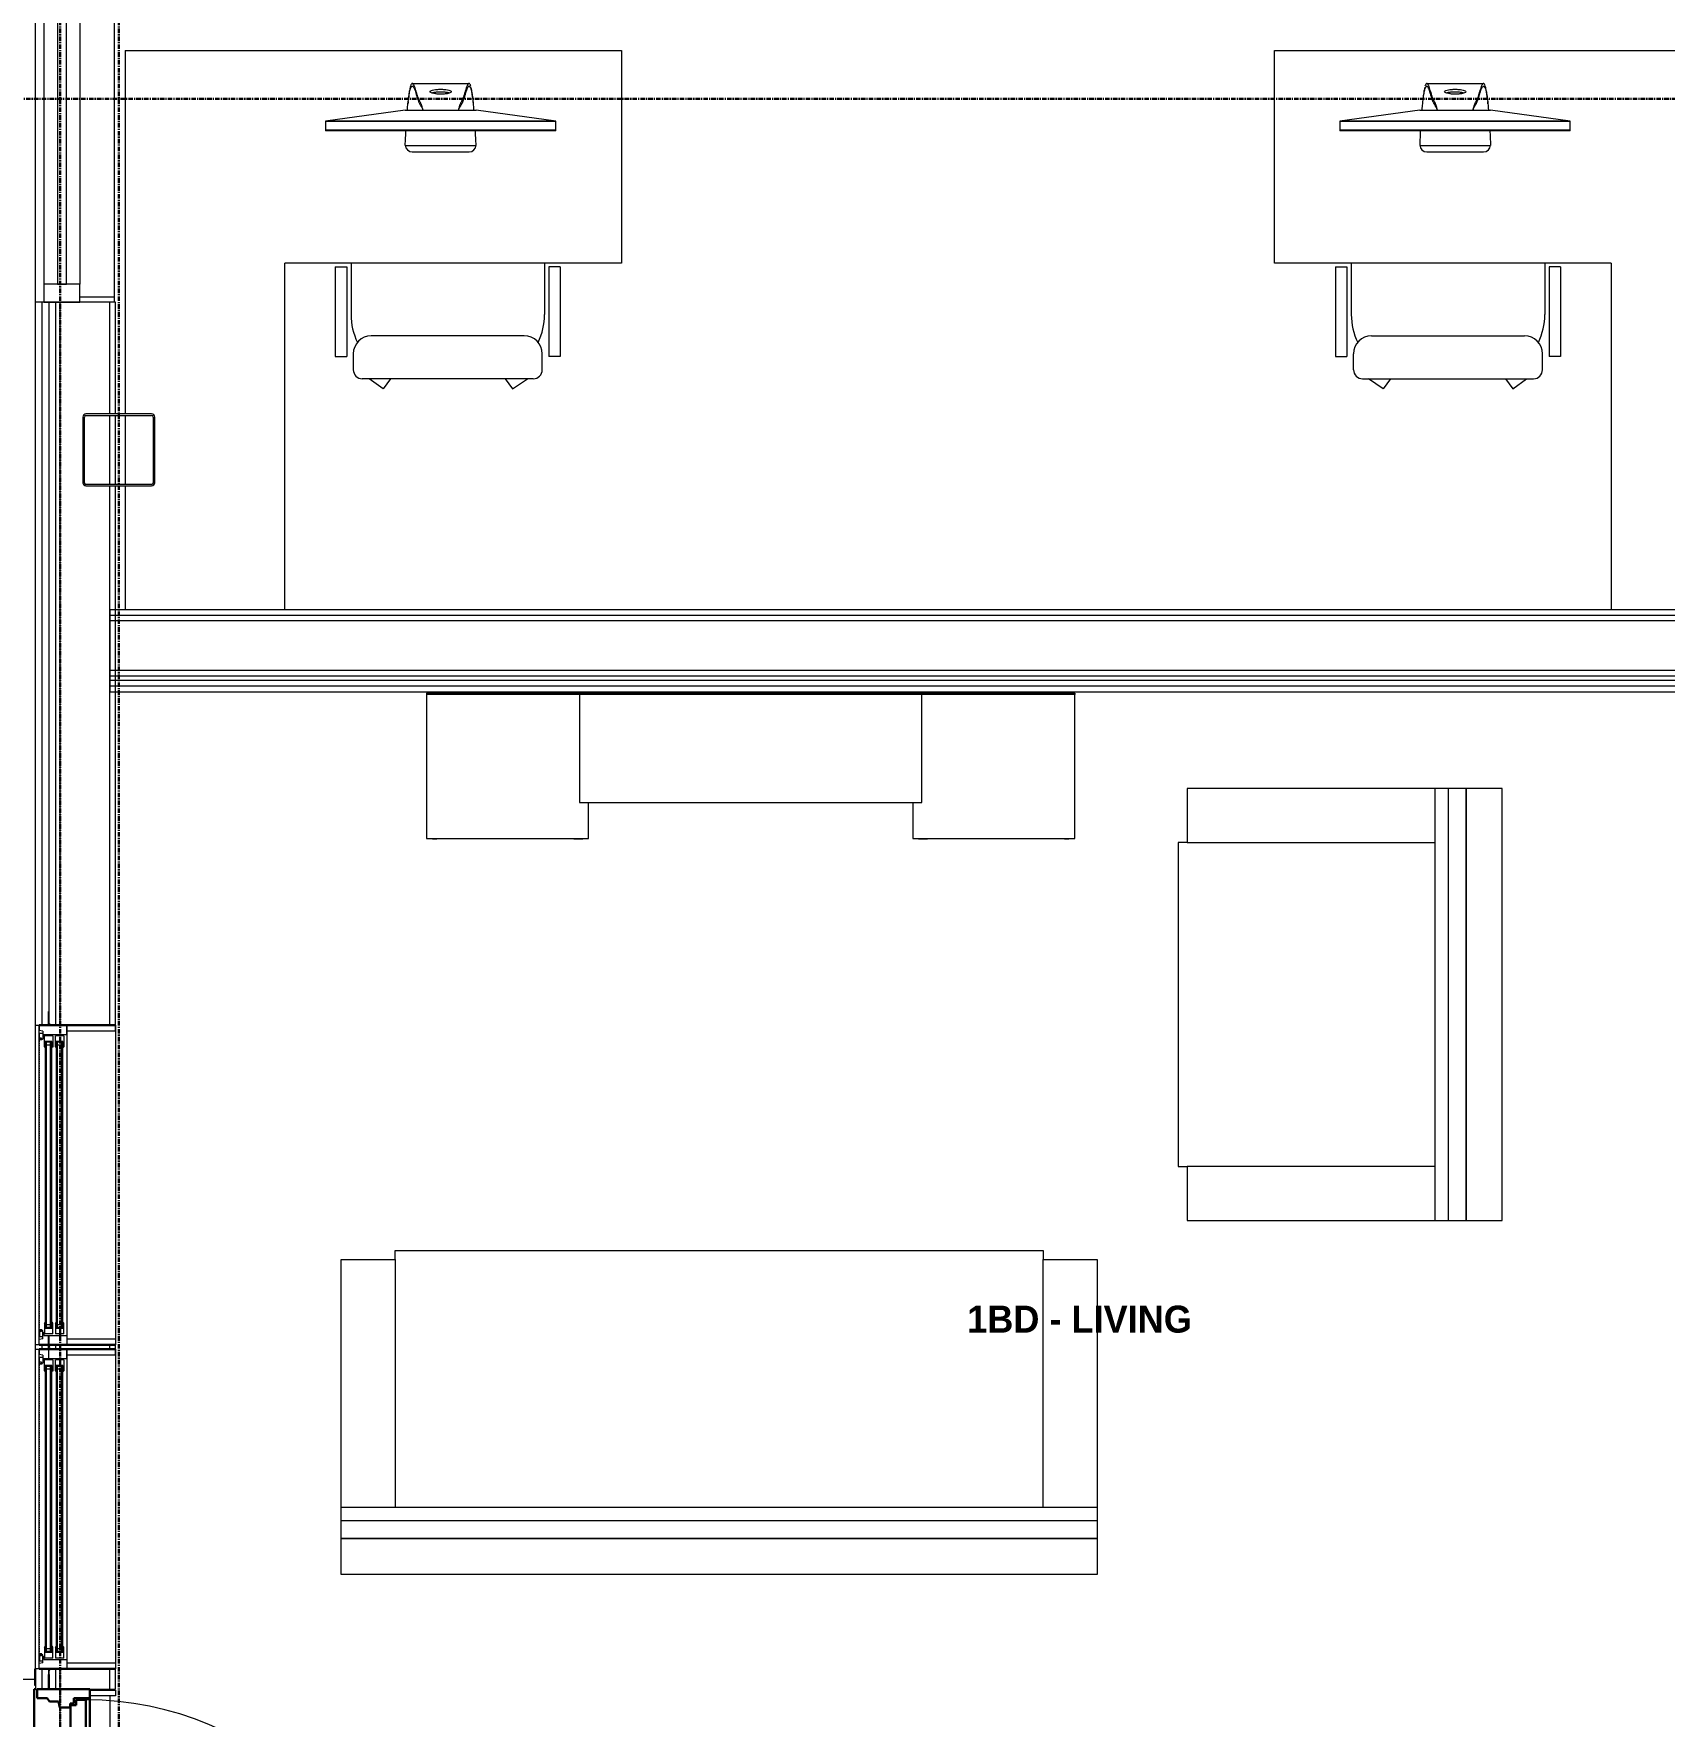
# Model space of a CAD drawing. Header units: inches. Extents: x -4093 to -1777, y 9773 to 12264.
# Drawn here: x -3832.3 to -3651.1, y 11007.5 to 11194.4 of the extents above; entities that cross this region are included whole.
import ezdxf

# ---------------------------------------------------------------- set-up
doc = ezdxf.new("R2010")
doc.units = ezdxf.units.IN
doc.header["$MEASUREMENT"] = 0
doc.linetypes.add('Dash', pattern=[0.25, 0.125, -0.125])
doc.linetypes.add('Grid Line 1_2_', pattern=[0.875, 0.5, -0.125, 0.125, -0.125])
for name, color, linetype, lineweight in [('0-1', 7, 'Continuous', 5), ('0-2', 7, 'Continuous', 9), ('A-AREA-IDEN', 2, 'Continuous', 9), ('A-DETL-GENF', 92, 'Continuous', 18), ('A-DETL-GENF-HDLN', 1, 'Dash', 9), ('A-DOOR-4', 31, 'Continuous', 9), ('A-DOOR-5', 31, 'Continuous', 30), ('A-DOOR-FRAM', 31, 'Continuous', 30), ('A-DOOR-FRAM-2', 31, 'Continuous', 9), ('A-DOOR-GLAZ', 31, 'Continuous', 9), ('A-FLOR-1', 7, 'Continuous', 9), ('A-FLOR-2', 192, 'Continuous', 9), ('A-GLAZ', 151, 'Continuous', 18), ('A-GLAZ-1', 151, 'Continuous', 9), ('A-GLAZ-2', 151, 'Continuous', 30), ('A-GLAZ-CURT', 52, 'Continuous', 9), ('A-GLAZ-CWMG', 51, 'Continuous', 9), ('A-WALL', 113, 'Continuous', 18), ('A-WALL-2', 250, 'Continuous', 18), ('A-WALL-3', 113, 'Continuous', 9), ('I-FURN', 30, 'Continuous', 9), ('I-FURN-1', 7, 'Continuous', 9), ('I-WALL-1', 7, 'Continuous', 9), ('S-COLS-1', 7, 'Continuous', 9), ('S-FNDN-1', 7, 'Continuous', 9), ('S-GRID-1', 1, 'Grid Line 1_2_', 30)]:
    doc.layers.add(name, color=color, linetype=linetype, lineweight=lineweight)
doc.styles.add('Century Gothic_B', font='GOTHICB.TTF', dxfattribs={"height": 3})

# ---------------------------------------------------------------- blocks, each defined once
blk = doc.blocks.new('Entertainment_Center_14771 - Entertainment_Center_14771-3403083-BACKGROUND - 1ST FLOOR')
at = {"layer": 'I-FURN-1'}
for p, q in [((-18, 10), (-36, 10)), ((-36, 10), (-36, -6)), ((-34.85, 10.03), (-35.34, 10.03)), ((-35.34, 10.03), (-35.34, 10)), ((-34.85, 10), (-34.85, 10.03)), ((-18.66, 10.03), (-19.66, 10.03)), ((-19.66, 10.03), (-19.66, 10)), ((-18.66, 10), (-18.66, 10.03)), ((-18, 6), (-18, 10)), ((36, 10), (18, 10)), ((18, 10), (18, 6)), ((18.66, 10.03), (18.66, 10)), ((19.66, 10.03), (18.66, 10.03)), ((19.66, 10), (19.66, 10.03)), ((35.34, 10.03), (34.85, 10.03)), ((34.85, 10.03), (34.85, 10)), ((35.34, 10), (35.34, 10.03)), ((36, -6), (36, 10)), ((19, 6), (-19, 6)), ((-19, 6), (-19, -6)), ((19, -6), (19, 6)), ((-36, -6), (-19, -6)), ((-36, -6.13), (-36, -6)), ((-36, -6), (-19, -6)), ((-19, -6.13), (-36, -6.13)), ((-19, -6), (19, -6)), ((-19, -6.13), (-19, -6)), ((-19, -6), (19, -6)), ((19, -6.13), (-19, -6.13)), ((19, -6), (36, -6)), ((19, -6), (19, -6.13)), ((19, -6), (36, -6)), ((36, -6.13), (19, -6.13)), ((36, -6.13), (36, -6))]:
    blk.add_line(p, q, dxfattribs=at)
blk = doc.blocks.new('Couch-Both_Arms-Generic - 1-1372852-BACKGROUND - 1ST FLOOR')
at = {"layer": 'I-FURN'}
for p, q in [((-42, 17.5), (-36, 17.5)), ((-42, -10), (-42, 17.5)), ((-36, 18.5), (36, 18.5)), ((-36, 17.5), (-36, 18.5)), ((-36, 17.5), (-36, -10)), ((36, 18.5), (36, 17.5)), ((36, 17.5), (42, 17.5)), ((36, -10), (36, 17.5)), ((42, 17.5), (42, -10)), ((-42, -10), (42, -10)), ((-42, -13.5), (-42, -10)), ((42, -10), (42, -13.5)), ((-42, -11.5), (42, -11.5)), ((-42, -13.5), (42, -13.5)), ((42, -13.5), (-42, -13.5))]:
    blk.add_line(p, q, dxfattribs=at)
at = {"layer": 'I-FURN-1'}
for p, q in [((-42, -17.5), (-42, -13.5)), ((42, -13.5), (42, -17.5)), ((42, -17.5), (-42, -17.5))]:
    blk.add_line(p, q, dxfattribs=at)
blk = doc.blocks.new('Couch-Both_Arms-Generic - 2-1352635-BACKGROUND - 1ST FLOOR')
at = {"layer": 'I-FURN'}
for p, q in [((-24, 13.5), (24, 13.5)), ((24, 13.5), (-24, 13.5)), ((-24, 13.5), (-24, 10)), ((24, 10), (24, 13.5)), ((-24, 11.5), (24, 11.5)), ((-24, 10), (-24, -17.5)), ((-24, 10), (24, 10)), ((-18, -17.5), (-18, 10)), ((18, 10), (18, -17.5)), ((24, -17.5), (24, 10)), ((-24, -17.5), (-18, -17.5)), ((-18, -17.5), (-18, -18.5)), ((-18, -18.5), (18, -18.5)), ((18, -18.5), (18, -17.5)), ((18, -17.5), (24, -17.5))]:
    blk.add_line(p, q, dxfattribs=at)
at = {"layer": 'I-FURN-1'}
for p, q in [((24, 17.5), (-24, 17.5)), ((-24, 17.5), (-24, 13.5)), ((24, 13.5), (24, 17.5))]:
    blk.add_line(p, q, dxfattribs=at)
blk = doc.blocks.new('CTR - 1st Phase - Unit Layouts_rvt-1-BACKGROUND - 1ST FLOOR')
at = {"layer": 'A-FLOR-1'}
for p, q in [((-3823.82, 11010.54), (-3823.82, 11010.41)), ((-3823.82, 11009.79), (-3823.82, 10973.79))]:
    blk.add_line(p, q, dxfattribs=at)
at = {"layer": '0-2'}
for name, p, rotation in [('Entertainment_Center_14771 - Entertainment_Center_14771-3403083-BACKGROUND - 1ST FLOOR', (-3752.62, 11115.03), 180), ('Couch-Both_Arms-Generic - 2-1352635-BACKGROUND - 1ST FLOOR', (-3686.63, 11086.58), 269.9999999999635)]:
    blk.add_blockref(name, p, dxfattribs=dict(at, rotation=rotation))
blk.add_blockref('Couch-Both_Arms-Generic - 1-1372852-BACKGROUND - 1ST FLOOR', (-3756.13, 11040.76), dxfattribs=at)
blk = doc.blocks.new('L-shaped_office_desk_18130 - Desk office-1854745-BACKGROUND - 1ST FLOOR')
at = {"layer": 'I-FURN-1'}
for p, q in [((9.84, 50.31), (9.84, 11.81)), ((27.56, 36.56), (27.56, 50.31)), ((27.56, 28.73), (27.56, 36.38)), ((27.56, -11.81), (27.56, 28.56)), ((-27.56, 11.81), (9.84, 11.81)), ((-27.56, -11.81), (-27.56, 11.81)), ((-4.33, -0.54), (-10.63, -0.54)), ((-20.28, -2.87), (-20.28, -2.95)), ((-20.28, -2.87), (-19.49, -2.87)), ((-20.28, -2.95), (-20.28, -3.94)), ((-20.28, -2.95), (-19.49, -2.95)), ((-19.49, -2.95), (-20.28, -2.95)), ((-19.49, -2.87), (4.53, -2.87)), ((-19.49, -2.95), (4.53, -2.95)), ((4.53, -2.95), (-19.49, -2.95)), ((4.53, -2.87), (5.31, -2.87)), ((4.53, -2.95), (5.31, -2.95)), ((5.31, -2.95), (4.53, -2.95)), ((5.31, -2.95), (5.31, -2.87)), ((5.31, -3.94), (5.31, -2.95)), ((-20.28, -3.94), (-11.42, -5.19)), ((-19.49, -3.94), (-20.28, -3.94)), ((-19.49, -3.94), (4.53, -3.94)), ((4.53, -3.94), (-19.49, -3.94)), ((-3.54, -5.19), (-11.42, -5.19)), ((-3.54, -5.19), (5.31, -3.94)), ((5.31, -3.94), (4.53, -3.94)), ((-4.33, -8.15), (-10.63, -8.15)), ((27.56, -11.81), (-27.56, -11.81))]:
    blk.add_line(p, q, dxfattribs=at)
at = {"layer": 'I-FURN-1', "flags": 128}
blk.add_lwpolyline([(-3.54, -1.27), (-6.17, -1.27), (-8.79, -1.27), (-11.42, -1.27)], dxfattribs=at)
at = {"layer": 'I-FURN-1'}
for centre, start, end in [((-10.63, -1.33), 90, 176.1401), ((-4.33, -1.33), 3.8599, 90)]:
    blk.add_arc(centre, 0.789, start, end, dxfattribs=at)
for points in [[(-11.42, -1.27), (-11.39, -1.87), (-11.36, -2.41), (-11.34, -2.91)], [(-3.54, -1.27), (-3.57, -1.87), (-3.6, -2.41), (-3.62, -2.91)], [(-10.33, -7.67), (-10.3, -7.58), (-10.27, -7.48), (-10.24, -7.37)], [(-6.3, -7.23), (-6.3, -7.26), (-6.35, -7.32), (-6.56, -7.4), (-6.88, -7.47), (-7.27, -7.5), (-7.69, -7.5), (-8.08, -7.47), (-8.4, -7.4), (-8.61, -7.32), (-8.66, -7.26), (-8.66, -7.23)], [(-4.72, -7.37), (-4.69, -7.48), (-4.66, -7.58), (-4.63, -7.67)], [(-4.33, -8.15), (-4.3, -8.15), (-4.23, -8.11), (-4.13, -7.87), (-4.07, -7.59), (-4.04, -7.41)], [(-10.83, -7.84), (-10.79, -7.95), (-10.73, -8.11), (-10.66, -8.15), (-10.63, -8.15)], [(-10.63, -8.15), (-10.6, -8.15), (-10.56, -8.13), (-10.53, -8.09)], [(-4.43, -8.09), (-4.4, -8.13), (-4.36, -8.15), (-4.33, -8.15)]]:
    blk.add_open_spline(points, degree=3, dxfattribs=at)
for points, knots in [([(-11.18, -5.23), (-11.16, -5.47), (-11.11, -6.04), (-11.02, -6.77), (-10.94, -7.24), (-10.88, -7.49), (-10.84, -7.58), (-10.83, -7.61)], [0.1195322, 0.1195322, 0.1195322, 0.1195322, 0.15, 0.2, 0.25, 0.275, 0.3, 0.3, 0.3, 0.3]), ([(-10.24, -7.37), (-10.2, -7.27), (-10.14, -7.05), (-10.04, -6.73), (-9.96, -6.49), (-9.89, -6.33), (-9.83, -6.2), (-9.76, -6.09), (-9.69, -5.97), (-9.65, -5.86), (-9.6, -5.76), (-9.57, -5.66), (-9.54, -5.55), (-9.5, -5.39), (-9.47, -5.26), (-9.45, -5.19)], [0.6, 0.6, 0.6, 0.6, 0.65, 0.7, 0.75, 0.775, 0.8, 0.85, 0.875, 0.9, 0.925, 0.9375, 0.95, 0.975, 1, 1, 1, 1]), ([(-10.14, -6.74), (-10.1, -6.63), (-10.04, -6.42), (-9.96, -6.18), (-9.89, -6.03), (-9.84, -5.93), (-9.79, -5.84), (-9.74, -5.76), (-9.69, -5.68), (-9.65, -5.6), (-9.6, -5.54), (-9.57, -5.48), (-9.54, -5.43), (-9.5, -5.34), (-9.47, -5.24), (-9.45, -5.19)], [0.65, 0.65, 0.65, 0.65, 0.7, 0.75, 0.775, 0.8, 0.825, 0.85, 0.875, 0.9, 0.925, 0.9375, 0.95, 0.975, 1, 1, 1, 1]), ([(-5.51, -5.19), (-5.5, -5.26), (-5.46, -5.39), (-5.42, -5.55), (-5.39, -5.66), (-5.36, -5.76), (-5.31, -5.86), (-5.27, -5.97), (-5.2, -6.09), (-5.13, -6.2), (-5.07, -6.33), (-5, -6.49), (-4.92, -6.73), (-4.82, -7.05), (-4.76, -7.27), (-4.72, -7.37)], [0, 0, 0, 0, 0.025, 0.05, 0.0625, 0.075, 0.1, 0.125, 0.15, 0.2, 0.225, 0.25, 0.3, 0.35, 0.4, 0.4, 0.4, 0.4]), ([(-3.78, -5.23), (-3.8, -5.47), (-3.85, -6.04), (-3.94, -6.77), (-4.02, -7.24), (-4.08, -7.49), (-4.13, -7.6), (-4.16, -7.67), (-4.19, -7.73), (-4.23, -7.78), (-4.28, -7.83), (-4.35, -7.85), (-4.43, -7.8), (-4.53, -7.62), (-4.63, -7.37), (-4.72, -7.07), (-4.82, -6.74), (-4.92, -6.42), (-5, -6.18), (-5.07, -6.03), (-5.12, -5.93), (-5.17, -5.84), (-5.22, -5.76), (-5.27, -5.68), (-5.31, -5.6), (-5.36, -5.54), (-5.39, -5.48), (-5.42, -5.43), (-5.46, -5.34), (-5.5, -5.24), (-5.51, -5.19)], [0.1195322, 0.1195322, 0.1195322, 0.1195322, 0.15, 0.2, 0.25, 0.275, 0.3, 0.3125, 0.325, 0.35, 0.375, 0.4, 0.45, 0.5, 0.55, 0.6, 0.65, 0.7, 0.75, 0.775, 0.8, 0.825, 0.85, 0.875, 0.9, 0.925, 0.9375, 0.95, 0.975, 1, 1, 1, 1]), ([(-11.12, -5.89), (-11.12, -5.89), (-11.11, -5.99), (-11.11, -6.07), (-11.1, -6.15)], [0.14903203, 0.14903203, 0.14903203, 0.14903203, 0.15, 0.16248908, 0.16248908, 0.16248908, 0.16248908]), ([(-11.05, -6.57), (-11.04, -6.64), (-11, -6.97), (-10.94, -7.36), (-10.89, -7.61), (-10.87, -7.7)], [0.18673543, 0.18673543, 0.18673543, 0.18673543, 0.2, 0.25, 0.28053273, 0.28053273, 0.28053273, 0.28053273]), ([(-10.83, -7.61), (-10.82, -7.63), (-10.8, -7.67), (-10.77, -7.73), (-10.73, -7.78), (-10.68, -7.83), (-10.61, -7.85), (-10.53, -7.8), (-10.43, -7.62), (-10.33, -7.37), (-10.24, -7.07), (-10.17, -6.85), (-10.14, -6.74)], [0.3, 0.3, 0.3, 0.3, 0.3125, 0.325, 0.35, 0.375, 0.4, 0.45, 0.5, 0.55, 0.6, 0.65, 0.65, 0.65, 0.65]), ([(-8.66, -7.23), (-8.66, -7.18), (-8.55, -7.09), (-8.15, -6.99), (-7.69, -6.95), (-7.27, -6.95), (-6.88, -6.99), (-6.56, -7.05), (-6.35, -7.13), (-6.3, -7.2), (-6.3, -7.23)], [-1, -1, -1, -1, -0.833333, -0.666667, -0.555556, -0.444444, -0.333333, -0.222222, -0.111111, 0, 0, 0, 0]), ([(-8.45, -7.08), (-8.43, -7.08), (-8.33, -7.11), (-8.08, -7.16), (-7.69, -7.19), (-7.27, -7.19), (-6.88, -7.16), (-6.64, -7.11), (-6.53, -7.08), (-6.51, -7.08)], [-0.8070397, -0.8070397, -0.8070397, -0.8070397, -0.7777778, -0.6666667, -0.5555556, -0.4444444, -0.3333333, -0.2222222, -0.1928601, -0.1928601, -0.1928601, -0.1928601]), ([(-4, -7.23), (-3.98, -7.1), (-3.95, -6.87), (-3.92, -6.61), (-3.91, -6.53)], [0.76618638, 0.76618638, 0.76618638, 0.76618638, 0.8, 0.81609614, 0.81609614, 0.81609614, 0.81609614]), ([(-3.86, -6.15), (-3.86, -6.07), (-3.85, -5.99), (-3.84, -5.89), (-3.84, -5.89)], [0.83736734, 0.83736734, 0.83736734, 0.83736734, 0.85, 0.85096797, 0.85096797, 0.85096797, 0.85096797]), ([(-10.53, -8.09), (-10.5, -8.05), (-10.45, -7.96), (-10.38, -7.81), (-10.35, -7.72), (-10.33, -7.67)], [0.45, 0.45, 0.45, 0.45, 0.5, 0.525, 0.55, 0.55, 0.55, 0.55]), ([(-4.63, -7.67), (-4.61, -7.72), (-4.58, -7.81), (-4.51, -7.96), (-4.46, -8.05), (-4.43, -8.09)], [0.45, 0.45, 0.45, 0.45, 0.475, 0.5, 0.55, 0.55, 0.55, 0.55])]:
    blk.add_open_spline(points, degree=3, knots=knots, dxfattribs=at)
blk = doc.blocks.new('Chair-Executive - Chair-Executive-1854746-BACKGROUND - 1ST FLOOR')
at = {"layer": 'I-FURN-1'}
for p, q in [((-3.95, 9.74), (15.05, 9.74)), ((-1.64, 10.85), (-3.3, 9.74)), ((-0.83, 9.74), (-1.64, 10.85)), ((11.93, 9.74), (12.74, 10.85)), ((12.74, 10.85), (14.28, 9.74)), ((-4.94, 8.74), (-4.94, 6.97)), ((16.04, 8.74), (16.04, 6.97)), ((-6.95, 7.25), (-5.69, 7.25)), ((-6.95, -2.69), (-6.95, 7.25)), ((-5.69, -2.69), (-5.69, 7.25)), ((16.78, -2.69), (16.78, 7.25)), ((18.05, 7.25), (16.78, 7.25)), ((18.05, -2.69), (18.05, 7.25)), ((-2.95, 4.97), (14.05, 4.97)), ((-5.2, -3.11), (-5.2, 2.61)), ((16.3, -3.11), (16.3, 2.61)), ((-6.95, -2.69), (-5.69, -2.69)), ((18.05, -2.69), (16.78, -2.69))]:
    blk.add_line(p, q, dxfattribs=at)
for centre, radius, start, end in [((-3.95, 8.74), 0.993, 90, 180), ((15.05, 8.74), 0.993, 360, 90), ((1.8, 2.61), 7, 153.8342, 180), ((-2.95, 6.97), 2, 180, 270), ((14.05, 6.97), 2, 270, 360), ((9.3, 2.61), 7, 360, 26.1684)]:
    blk.add_arc(centre, radius, start, end, dxfattribs=at)
blk = doc.blocks.new('L-shaped_office_desk_18130 - Desk office-1854579-BACKGROUND - 1ST FLOOR')
at = {"layer": 'I-FURN-1'}
for p, q in [((-27.56, 11.81), (27.56, 11.81)), ((-27.56, -11.81), (-27.56, 11.81)), ((27.56, -50.31), (27.56, 11.81)), ((-10.63, 8.15), (-4.33, 8.15)), ((-11.42, 5.19), (-20.28, 3.94)), ((-20.28, 3.94), (-20.28, 2.95)), ((-20.28, 3.94), (-19.49, 3.94)), ((4.53, 3.94), (-19.49, 3.94)), ((-19.49, 3.94), (4.53, 3.94)), ((-11.42, 5.19), (-3.54, 5.19)), ((5.31, 3.94), (-3.54, 5.19)), ((4.53, 3.94), (5.31, 3.94)), ((5.31, 2.95), (5.31, 3.94)), ((-19.49, 2.95), (-20.28, 2.95)), ((-20.28, 2.95), (-20.28, 2.87)), ((-20.28, 2.95), (-19.49, 2.95)), ((-19.49, 2.87), (-20.28, 2.87)), ((4.53, 2.95), (-19.49, 2.95)), ((-19.49, 2.95), (4.53, 2.95)), ((4.53, 2.87), (-19.49, 2.87)), ((5.31, 2.95), (4.53, 2.95)), ((4.53, 2.95), (5.31, 2.95)), ((5.31, 2.87), (4.53, 2.87)), ((5.31, 2.87), (5.31, 2.95)), ((-10.63, 0.54), (-4.33, 0.54)), ((9.84, -11.81), (-27.56, -11.81)), ((9.84, -11.81), (9.84, -50.31))]:
    blk.add_line(p, q, dxfattribs=at)
at = {"layer": 'I-FURN-1', "flags": 128}
blk.add_lwpolyline([(-11.42, 1.27), (-8.79, 1.27), (-6.17, 1.27), (-3.54, 1.27)], dxfattribs=at)
at = {"layer": 'I-FURN-1'}
for centre, start, end in [((-10.63, 1.33), 183.8599, 270), ((-4.33, 1.33), 270, 356.1401)]:
    blk.add_arc(centre, 0.789, start, end, dxfattribs=at)
for points, knots in [([(-10.83, 7.61), (-10.84, 7.58), (-10.88, 7.49), (-10.94, 7.24), (-11.02, 6.77), (-11.11, 6.04), (-11.16, 5.47), (-11.18, 5.23)], [0.7, 0.7, 0.7, 0.7, 0.725, 0.75, 0.8, 0.85, 0.8804678, 0.8804678, 0.8804678, 0.8804678]), ([(-10.87, 7.7), (-10.89, 7.61), (-10.94, 7.36), (-11, 6.97), (-11.04, 6.64), (-11.05, 6.57)], [0.71946727, 0.71946727, 0.71946727, 0.71946727, 0.75, 0.8, 0.81326457, 0.81326457, 0.81326457, 0.81326457]), ([(-10.14, 6.74), (-10.17, 6.85), (-10.24, 7.07), (-10.33, 7.37), (-10.43, 7.62), (-10.53, 7.8), (-10.61, 7.85), (-10.68, 7.83), (-10.73, 7.78), (-10.77, 7.73), (-10.8, 7.67), (-10.82, 7.63), (-10.83, 7.61)], [0.35, 0.35, 0.35, 0.35, 0.4, 0.45, 0.5, 0.55, 0.6, 0.625, 0.65, 0.675, 0.6875, 0.7, 0.7, 0.7, 0.7]), ([(-10.33, 7.67), (-10.35, 7.72), (-10.38, 7.81), (-10.45, 7.96), (-10.5, 8.05), (-10.53, 8.09)], [0.45, 0.45, 0.45, 0.45, 0.475, 0.5, 0.55, 0.55, 0.55, 0.55]), ([(-5.51, 5.19), (-5.5, 5.24), (-5.46, 5.34), (-5.42, 5.43), (-5.39, 5.48), (-5.36, 5.54), (-5.31, 5.6), (-5.27, 5.68), (-5.22, 5.76), (-5.17, 5.84), (-5.12, 5.93), (-5.07, 6.03), (-5, 6.18), (-4.92, 6.42), (-4.82, 6.74), (-4.72, 7.07), (-4.63, 7.37), (-4.53, 7.62), (-4.43, 7.8), (-4.35, 7.85), (-4.28, 7.83), (-4.23, 7.78), (-4.19, 7.73), (-4.16, 7.67), (-4.13, 7.6), (-4.08, 7.49), (-4.02, 7.24), (-3.94, 6.77), (-3.85, 6.04), (-3.8, 5.47), (-3.78, 5.23)], [0, 0, 0, 0, 0.025, 0.05, 0.0625, 0.075, 0.1, 0.125, 0.15, 0.175, 0.2, 0.225, 0.25, 0.3, 0.35, 0.4, 0.45, 0.5, 0.55, 0.6, 0.625, 0.65, 0.675, 0.6875, 0.7, 0.725, 0.75, 0.8, 0.85, 0.8804678, 0.8804678, 0.8804678, 0.8804678]), ([(-4.43, 8.09), (-4.46, 8.05), (-4.51, 7.96), (-4.58, 7.81), (-4.61, 7.72), (-4.63, 7.67)], [0.45, 0.45, 0.45, 0.45, 0.5, 0.525, 0.55, 0.55, 0.55, 0.55]), ([(-11.1, 6.15), (-11.11, 6.07), (-11.11, 5.99), (-11.12, 5.89), (-11.12, 5.89)], [0.83751092, 0.83751092, 0.83751092, 0.83751092, 0.85, 0.85096797, 0.85096797, 0.85096797, 0.85096797]), ([(-9.45, 5.19), (-9.47, 5.26), (-9.5, 5.39), (-9.54, 5.55), (-9.57, 5.66), (-9.6, 5.76), (-9.65, 5.86), (-9.69, 5.97), (-9.76, 6.09), (-9.83, 6.2), (-9.89, 6.33), (-9.96, 6.49), (-10.04, 6.73), (-10.14, 7.05), (-10.2, 7.27), (-10.24, 7.37)], [0, 0, 0, 0, 0.025, 0.05, 0.0625, 0.075, 0.1, 0.125, 0.15, 0.2, 0.225, 0.25, 0.3, 0.35, 0.4, 0.4, 0.4, 0.4]), ([(-9.45, 5.19), (-9.47, 5.24), (-9.5, 5.34), (-9.54, 5.43), (-9.57, 5.48), (-9.6, 5.54), (-9.65, 5.6), (-9.69, 5.68), (-9.74, 5.76), (-9.79, 5.84), (-9.84, 5.93), (-9.89, 6.03), (-9.96, 6.18), (-10.04, 6.42), (-10.1, 6.63), (-10.14, 6.74)], [0, 0, 0, 0, 0.025, 0.05, 0.0625, 0.075, 0.1, 0.125, 0.15, 0.175, 0.2, 0.225, 0.25, 0.3, 0.35, 0.35, 0.35, 0.35]), ([(-6.3, 7.23), (-6.3, 7.18), (-6.41, 7.08), (-6.81, 6.99), (-7.27, 6.95), (-7.69, 6.95), (-8.08, 6.99), (-8.4, 7.05), (-8.61, 7.13), (-8.66, 7.2), (-8.66, 7.23)], [-1, -1, -1, -1, -0.833333, -0.666667, -0.555556, -0.444444, -0.333333, -0.222222, -0.111111, 0, 0, 0, 0]), ([(-6.51, 7.08), (-6.53, 7.08), (-6.64, 7.11), (-6.88, 7.16), (-7.27, 7.19), (-7.69, 7.19), (-8.08, 7.16), (-8.33, 7.11), (-8.43, 7.08), (-8.45, 7.08)], [-0.8071399, -0.8071399, -0.8071399, -0.8071399, -0.7777778, -0.6666667, -0.5555556, -0.4444444, -0.3333333, -0.2222222, -0.1929603, -0.1929603, -0.1929603, -0.1929603]), ([(-4.72, 7.37), (-4.76, 7.27), (-4.82, 7.05), (-4.92, 6.73), (-5, 6.49), (-5.07, 6.33), (-5.13, 6.2), (-5.2, 6.09), (-5.27, 5.97), (-5.31, 5.86), (-5.36, 5.76), (-5.39, 5.66), (-5.42, 5.55), (-5.46, 5.39), (-5.5, 5.26), (-5.51, 5.19)], [0.6, 0.6, 0.6, 0.6, 0.65, 0.7, 0.75, 0.775, 0.8, 0.85, 0.875, 0.9, 0.925, 0.9375, 0.95, 0.975, 1, 1, 1, 1]), ([(-3.91, 6.53), (-3.92, 6.61), (-3.95, 6.87), (-3.98, 7.1), (-4, 7.23)], [0.18390386, 0.18390386, 0.18390386, 0.18390386, 0.2, 0.23381362, 0.23381362, 0.23381362, 0.23381362]), ([(-3.84, 5.89), (-3.84, 5.89), (-3.85, 5.99), (-3.86, 6.07), (-3.86, 6.15)], [0.14903203, 0.14903203, 0.14903203, 0.14903203, 0.15, 0.16263266, 0.16263266, 0.16263266, 0.16263266])]:
    blk.add_open_spline(points, degree=3, knots=knots, dxfattribs=at)
for points in [[(-10.63, 8.15), (-10.66, 8.15), (-10.73, 8.11), (-10.79, 7.95), (-10.83, 7.84)], [(-10.53, 8.09), (-10.56, 8.13), (-10.6, 8.15), (-10.63, 8.15)], [(-10.24, 7.37), (-10.27, 7.48), (-10.3, 7.58), (-10.33, 7.67)], [(-8.66, 7.23), (-8.66, 7.26), (-8.61, 7.32), (-8.4, 7.4), (-8.08, 7.47), (-7.69, 7.5), (-7.27, 7.5), (-6.88, 7.47), (-6.56, 7.4), (-6.35, 7.32), (-6.3, 7.26), (-6.3, 7.23)], [(-4.63, 7.67), (-4.66, 7.58), (-4.69, 7.48), (-4.72, 7.37)], [(-4.33, 8.15), (-4.36, 8.15), (-4.4, 8.13), (-4.43, 8.09)], [(-4.04, 7.41), (-4.07, 7.59), (-4.13, 7.87), (-4.23, 8.11), (-4.3, 8.15), (-4.33, 8.15)], [(-11.34, 2.91), (-11.36, 2.41), (-11.39, 1.87), (-11.42, 1.27)], [(-3.62, 2.91), (-3.6, 2.41), (-3.57, 1.87), (-3.54, 1.27)]]:
    blk.add_open_spline(points, degree=3, dxfattribs=at)
blk = doc.blocks.new('Chair-Executive - Chair-Executive-1854441-BACKGROUND - 1ST FLOOR')
at = {"layer": 'I-FURN-1'}
for p, q in [((-6.95, 2.69), (-6.95, -7.25)), ((-6.95, 2.69), (-5.69, 2.69)), ((-5.69, 2.69), (-5.69, -7.25)), ((-5.2, 3.11), (-5.2, -2.61)), ((16.3, 3.11), (16.3, -2.61)), ((16.78, 2.69), (16.78, -7.25)), ((18.05, 2.69), (16.78, 2.69)), ((18.05, 2.69), (18.05, -7.25)), ((-2.95, -4.97), (14.05, -4.97)), ((-6.95, -7.25), (-5.69, -7.25)), ((-4.94, -8.74), (-4.94, -6.97)), ((16.04, -8.74), (16.04, -6.97)), ((18.05, -7.25), (16.78, -7.25)), ((-3.95, -9.74), (15.05, -9.74)), ((-1.64, -10.85), (-3.3, -9.74)), ((-0.83, -9.74), (-1.64, -10.85)), ((11.93, -9.74), (12.74, -10.85)), ((12.74, -10.85), (14.28, -9.74))]:
    blk.add_line(p, q, dxfattribs=at)
for centre, radius, start, end in [((1.8, -2.61), 7, 180, 206.1658), ((9.3, -2.61), 7, 333.8316, 0), ((-2.95, -6.97), 2, 90, 180), ((14.05, -6.97), 2, 0, 90), ((-3.95, -8.74), 0.993, 180, 270), ((15.05, -8.74), 0.993, 270, 0)]:
    blk.add_arc(centre, radius, start, end, dxfattribs=at)
blk = doc.blocks.new('CTR - 1st Phase - Common Walls_rvt-1-BACKGROUND - 1ST FLOOR')
at = {"layer": 'A-WALL-2'}
for p, q in [((-3638.07, 11129.81), (-3823.82, 11129.81)), ((-3638.07, 11129.19), (-3823.82, 11129.19)), ((-3487.3, 11123.69), (-3823.82, 11123.69)), ((-3487.3, 11123.06), (-3823.82, 11123.06)), ((-3487.3, 11122.56), (-3823.82, 11122.56)), ((-3487.3, 11121.94), (-3823.82, 11121.94))]:
    blk.add_line(p, q, dxfattribs=at)
at = {"layer": 'I-WALL-1'}
for p, q in [((-3638.7, 11130.44), (-3823.82, 11130.44)), ((-3823.82, 11130.44), (-3823.82, 11121.31)), ((-3823.82, 11121.31), (-3487.3, 11121.31))]:
    blk.add_line(p, q, dxfattribs=at)
at = {"layer": '0-2', "rotation": 180}
for name, p in [('L-shaped_office_desk_18130 - Desk office-1854745-BACKGROUND - 1ST FLOOR', (-3794.54, 11180.75)), ('Chair-Executive - Chair-Executive-1854746-BACKGROUND - 1ST FLOOR', (-3780.72, 11165.83))]:
    blk.add_blockref(name, p, dxfattribs=at)
at = {"layer": '0-2'}
for name, p in [('L-shaped_office_desk_18130 - Desk office-1854579-BACKGROUND - 1ST FLOOR', (-3666.88, 11180.75)), ('Chair-Executive - Chair-Executive-1854441-BACKGROUND - 1ST FLOOR', (-3680.7, 11165.83))]:
    blk.add_blockref(name, p, dxfattribs=at)
blk = doc.blocks.new('HSS-Hollow Structural Section-Column - HSS8X8X3_16-2487812-BACKGROUND - 1ST FLOOR')
at = {"layer": 'S-COLS-1'}
for p, q in [((3.652, 4), (-3.652, 4)), ((-3.652, 3.826), (3.652, 3.826)), ((-4, 3.652), (-4, -3.652)), ((-3.826, -3.652), (-3.826, 3.652)), ((3.826, 3.652), (3.826, -3.652)), ((4, -3.652), (4, 3.652)), ((3.652, -3.826), (-3.652, -3.826)), ((-3.652, -4), (3.652, -4))]:
    blk.add_line(p, q, dxfattribs=at)
for centre, radius, start, end in [((-3.652, 3.652), 0.348, 90, 180), ((-3.652, 3.652), 0.174, 90, 180), ((3.652, 3.652), 0.348, 360, 90), ((3.652, 3.652), 0.174, 0, 90), ((-3.652, -3.652), 0.348, 180, 270), ((-3.652, -3.652), 0.174, 180, 270), ((3.652, -3.652), 0.174, 270, 360), ((3.652, -3.652), 0.348, 270, 360)]:
    blk.add_arc(centre, radius, start, end, dxfattribs=at)
blk = doc.blocks.new('CTR - 1st Phase - Structure_rvt-1-BACKGROUND - 1ST FLOOR')
at = {"layer": 'S-FNDN-1'}
blk.add_line((-3827.14, 11165.19), (-3823.32, 11165.19), dxfattribs=at)
at = {"layer": 'S-GRID-1'}
for p, q in [((-3829.32, 9772.61), (-3829.32, 12247.5)), ((-3822.82, 9772.61), (-3822.82, 12247.5)), ((-1777.25, 11187.19), (-4076.95, 11187.19))]:
    blk.add_line(p, q, dxfattribs=at)
at = {"layer": '0-2'}
blk.add_blockref('HSS-Hollow Structural Section-Column - HSS8X8X3_16-2487812-BACKGROUND - 1ST FLOOR', (-3822.82, 11148.19), dxfattribs=at)
blk = doc.blocks.new('Rectangular Mullion - 2_ x 4_ rectangular-1900521-BACKGROUND - 1ST FLOOR')
at = {"layer": 'A-GLAZ-CWMG'}
for p, q in [((-3831.14, 11201.99), (-3829.64, 11201.99)), ((-3831.14, 11201.99), (-3831.14, 11166.59)), ((-3828.64, 11201.99), (-3827.14, 11201.99)), ((-3827.14, 11201.99), (-3827.14, 11166.59))]:
    blk.add_line(p, q, dxfattribs=at)
blk = doc.blocks.new('Rectangular Mullion - 2_ x 4_ rectangular-2762263-BACKGROUND - 1ST FLOOR')
at = {"layer": 'A-GLAZ-CWMG'}
for p, q in [((0, 2), (-2, 2)), ((-2, 2), (-2, -2)), ((0, -2), (0, 2)), ((-2, -2), (0, -2))]:
    blk.add_line(p, q, dxfattribs=at)
blk = doc.blocks.new('System Panel - Glazed-2762268-BACKGROUND - 1ST FLOOR')
at = {"layer": 'A-GLAZ-CURT'}
for p, q in [((17.7, 0.5), (-17.7, 0.5)), ((-17.7, 0.5), (-17.7, -0.5)), ((17.7, -0.5), (17.7, 0.5)), ((-17.7, -0.5), (17.7, -0.5))]:
    blk.add_line(p, q, dxfattribs=at)
blk = doc.blocks.new('Bayer Built Door - VISTAGRANDE FLUSH _RH_ - 37-1_2__ x 81-3_4__ - 1ST FLOOR-V98-BACKGROUND - 1ST FLOOR')
at = {"layer": 'A-DOOR-4'}
blk.add_line((17.56, 1.16), (17.56, 36.28), dxfattribs=at)
blk.add_arc((17.56, 1.16), 35.12, 90, 180, dxfattribs=at)
at = {"layer": 'A-DOOR-5'}
for p, q in [((-17.56, 0.09), (-17.56, 1.16)), ((-17.56, 1.16), (-13.13, 1.16)), ((-16.95, 0.08), (-17.56, 0.09)), ((-16.95, -0.56), (-16.95, 0.08)), ((-13.87, 1.16), (-13.87, -0.16)), ((-13.87, 1.16), (-13.87, 1.09)), ((-13.87, 1.09), (-13.36, 1.09)), ((-13.13, 0.59), (-13.87, 0.59)), ((-13.36, 1.09), (-13.16, 0.84)), ((-13.16, 0.84), (-13.13, 0.66)), ((13.12, 1.16), (-13.13, 1.16)), ((-13.13, 0.66), (-13.13, 0.59)), ((13.16, 0.84), (13.12, 0.66)), ((13.12, 0.66), (13.12, 0.59)), ((13.12, 0.59), (13.87, 0.59)), ((17.56, 1.16), (13.12, 1.16)), ((13.36, 1.09), (13.16, 0.84)), ((13.87, 1.09), (13.36, 1.09)), ((13.87, 1.16), (13.87, -0.16)), ((13.87, 1.16), (13.87, 1.09)), ((16.95, 0.08), (17.56, 0.09)), ((16.95, -0.56), (16.95, 0.08)), ((17.56, 0.09), (17.56, 1.16)), ((-16.95, -0.56), (-13.13, -0.56)), ((-13.87, -0.16), (-13.13, -0.16)), ((-13.13, -0.25), (-13.16, -0.56)), ((13.12, -0.56), (-13.13, -0.56)), ((-13.13, -0.16), (-13.13, -0.25)), ((13.12, -0.16), (13.12, -0.25)), ((13.87, -0.16), (13.12, -0.16)), ((13.12, -0.25), (13.16, -0.56)), ((16.95, -0.56), (13.12, -0.56))]:
    blk.add_line(p, q, dxfattribs=at)
at = {"layer": 'A-DOOR-FRAM'}
for p, q in [((-18.75, -4.25), (-18.75, 1.62)), ((-18.75, 1.62), (-17.72, 1.62)), ((-18.37, 1.62), (-18.75, 1.62)), ((-18.75, 1.62), (-18.63, 1.62)), ((-18, 1.62), (18, 1.62)), ((-17.72, 1.62), (-17.72, -0.16)), ((17.72, 1.62), (17.72, -0.16)), ((18.75, 1.62), (17.72, 1.62)), ((18.62, 1.62), (18.75, 1.62)), ((18.75, -4.25), (18.75, 1.62)), ((-17.72, -0.16), (-17.14, -0.16)), ((-16.69, -1.73), (-17.38, -1.89)), ((-17.14, -0.16), (-17.14, -0.59)), ((-17.14, -0.59), (-16.69, -0.59)), ((-16.69, -0.59), (-16.69, -1.73)), ((17.14, -0.59), (16.69, -0.59)), ((16.69, -0.59), (16.69, -1.73)), ((16.69, -1.73), (17.38, -1.89)), ((17.14, -0.16), (17.14, -0.59)), ((17.72, -0.16), (17.14, -0.16)), ((-20.38, -2.94), (-18.75, -2.94)), ((-17.38, -2.89), (-17.72, -3.13)), ((-17.72, -3.13), (-17.72, -4.25)), ((-17.38, -1.89), (-17.38, -2.89)), ((17.38, -1.89), (17.38, -2.89)), ((17.38, -2.89), (17.72, -3.13)), ((17.72, -3.13), (17.72, -4.25)), ((20.37, -2.94), (18.75, -2.94)), ((-18.75, -4.25), (-17.72, -4.25)), ((-18.75, -4.59), (-18.75, -4.44)), ((18.75, -4.59), (-18.75, -4.59)), ((18.75, -4.25), (17.72, -4.25)), ((18.75, -4.44), (18.75, -4.59))]:
    blk.add_line(p, q, dxfattribs=at)
at = {"layer": 'A-DOOR-FRAM-2'}
for p, q in [((-18.63, 4.44), (-18, 4.44)), ((-18.63, 1.62), (-18.63, 4.44)), ((-18, 4.44), (-18, 1.62)), ((18, 4.44), (18.62, 4.44)), ((18, 1.62), (18, 4.44)), ((18.62, 4.44), (18.62, 1.62)), ((-18, 1.62), (-18.63, 1.62)), ((18.62, 1.62), (18, 1.62))]:
    blk.add_line(p, q, dxfattribs=at)
at = {"layer": 'A-DOOR-GLAZ'}
for p, q in [((-13.87, 0.44), (-13.13, 0.44)), ((-13.66, 0), (-13.66, 0.44)), ((13.12, 0.59), (-13.13, 0.59)), ((13.12, 0.44), (-13.13, 0.44)), ((13.87, 0.44), (13.12, 0.44)), ((13.66, 0), (13.66, 0.44)), ((-13.13, 0), (-13.87, 0)), ((13.12, 0), (-13.13, 0)), ((13.12, -0.16), (-13.13, -0.16)), ((13.12, 0), (13.87, 0))]:
    blk.add_line(p, q, dxfattribs=at)
blk = doc.blocks.new('Window-Double_Hung-Marvin-Essential - 2-WIDE _TEMP LOW L_ ALL R_ ESDH3066-3454282-BACKGROUND - 1ST FLOOR')
at = {"layer": 'A-DETL-GENF'}
for p, q in [((-16.72, -0.94), (-17.75, -0.94)), ((-17.75, -4.03), (-17.75, -0.94)), ((-16.72, -3.52), (-16.72, -0.94)), ((-16.56, -1.28), (-15.34, -1.28)), ((-16.56, -1.28), (-16.56, -2.22)), ((-15.28, -1.4), (-15.94, -1.4)), ((-15.94, -1.4), (-15.94, -2.12)), ((15.84, -1.41), (-15.84, -1.41)), ((-15.84, -1.41), (-15.84, -2.1)), ((15.84, -1.54), (-15.84, -1.54)), ((-15.54, -1.54), (-15.54, -1.98)), ((-15.34, -1.28), (-15.28, -1.34)), ((-15.28, -1.34), (-15.28, -1.4)), ((15.34, -1.28), (15.28, -1.34)), ((15.28, -1.34), (15.28, -1.4)), ((15.28, -1.4), (15.94, -1.4)), ((16.56, -1.28), (15.34, -1.28)), ((15.54, -1.54), (15.54, -1.98)), ((15.84, -1.41), (15.84, -2.1)), ((15.94, -1.4), (15.94, -2.12)), ((16.56, -1.28), (16.56, -2.22)), ((16.72, -3.52), (16.72, -0.94)), ((16.72, -0.94), (17.75, -0.94)), ((17.75, -4.03), (17.75, -0.94)), ((-19.25, -2.98), (-19.25, -2.94)), ((-19.25, -2.94), (-17.9, -2.94)), ((-17.75, -2.98), (-19.25, -2.98)), ((-17.9, -2.94), (-17.9, -2.83)), ((-17.9, -2.83), (-17.75, -2.83)), ((-17.08, -3.62), (-17.16, -4.03)), ((-17.08, -3.62), (-16.19, -3.62)), ((-16.85, -4), (-16.85, -3.62)), ((-16.38, -3.52), (-16.72, -3.52)), ((-15.34, -2.22), (-16.56, -2.22)), ((-16.56, -2.5), (-15.34, -2.5)), ((-16.56, -2.5), (-16.56, -3.44)), ((-15.34, -3.44), (-16.56, -3.44)), ((-16.38, -3.62), (-16.38, -3.52)), ((-16.19, -3.62), (-16.19, -3.72)), ((-16.19, -3.72), (-16.1, -3.72)), ((-16.1, -3.72), (-16.1, -3.97)), ((-15.94, -2.12), (-15.28, -2.12)), ((-15.28, -2.62), (-15.94, -2.62)), ((-15.94, -2.62), (-15.94, -3.34)), ((-15.94, -3.34), (-15.28, -3.34)), ((15.84, -1.98), (-15.84, -1.98)), ((15.84, -2.1), (-15.84, -2.1)), ((15.84, -2.63), (-15.84, -2.63)), ((-15.84, -2.63), (-15.84, -3.32)), ((15.84, -2.76), (-15.84, -2.76)), ((15.84, -3.2), (-15.84, -3.2)), ((15.84, -3.32), (-15.84, -3.32)), ((-15.54, -2.76), (-15.54, -3.2)), ((-15.34, -2.22), (-15.28, -2.16)), ((-15.34, -2.5), (-15.28, -2.56)), ((-15.34, -3.44), (-15.28, -3.38)), ((-15.28, -2.12), (-15.28, -2.16)), ((-15.28, -2.56), (-15.28, -2.62)), ((-15.28, -3.34), (-15.28, -3.38)), ((15.28, -2.12), (15.28, -2.16)), ((15.94, -2.12), (15.28, -2.12)), ((15.34, -2.22), (15.28, -2.16)), ((15.34, -2.5), (15.28, -2.56)), ((15.28, -2.56), (15.28, -2.62)), ((15.28, -2.62), (15.94, -2.62)), ((15.28, -3.34), (15.28, -3.38)), ((15.94, -3.34), (15.28, -3.34)), ((15.34, -3.44), (15.28, -3.38)), ((15.34, -2.22), (16.56, -2.22)), ((16.56, -2.5), (15.34, -2.5)), ((15.34, -3.44), (16.56, -3.44)), ((15.54, -2.76), (15.54, -3.2)), ((15.84, -2.63), (15.84, -3.32)), ((15.94, -2.62), (15.94, -3.34)), ((16.19, -3.72), (16.1, -3.72)), ((16.1, -3.72), (16.1, -3.97)), ((17.08, -3.62), (16.19, -3.62)), ((16.19, -3.62), (16.19, -3.72)), ((16.38, -3.62), (16.38, -3.52)), ((16.38, -3.52), (16.72, -3.52)), ((16.56, -2.5), (16.56, -3.44)), ((16.85, -4), (16.85, -3.62)), ((17.08, -3.62), (17.16, -4.03)), ((17.9, -2.83), (17.75, -2.83)), ((17.75, -2.98), (19.25, -2.98)), ((17.9, -2.94), (17.9, -2.83)), ((19.25, -2.94), (17.9, -2.94)), ((19.25, -2.98), (19.25, -2.94)), ((-17.75, -4.03), (-17.16, -4.03)), ((-16.3, -4), (-16.85, -4)), ((-16.18, -3.76), (-16.3, -3.76)), ((-16.3, -3.76), (-16.3, -4)), ((-16.18, -3.97), (-16.18, -3.76)), ((-16.18, -3.97), (-16.1, -3.97)), ((16.18, -3.97), (16.1, -3.97)), ((16.18, -3.97), (16.18, -3.76)), ((16.18, -3.76), (16.3, -3.76)), ((16.3, -3.76), (16.3, -4)), ((16.3, -4), (16.85, -4)), ((17.75, -4.03), (17.16, -4.03))]:
    blk.add_line(p, q, dxfattribs=at)
at = {"layer": 'A-DETL-GENF-HDLN'}
blk.add_line((16.1, -3.97), (-16.5, -3.97), dxfattribs=at)
at = {"layer": 'A-GLAZ'}
for p, q in [((-17.13, 4.44), (-17.75, 4.44)), ((-17.13, -0.91), (-17.13, 4.44)), ((17.12, 4.44), (17.75, 4.44)), ((17.12, 4.44), (17.12, -0.91))]:
    blk.add_line(p, q, dxfattribs=at)
at = {"layer": 'A-GLAZ-1'}
for p, q in [((-17.75, 4.44), (17.75, 4.44)), ((-17.75, -0.94), (17.75, -0.94)), ((17.75, -4.03), (-17.75, -4.03)), ((17.75, -4.44), (19.62, -4.44)), ((17.75, -4.5), (17.75, -4.44)), ((19.62, -4.5), (17.75, -4.5)), ((19.62, -4.44), (19.62, -4.5))]:
    blk.add_line(p, q, dxfattribs=at)
at = {"layer": 'A-GLAZ-2'}
for p, q in [((-17.75, -0.91), (-17.75, 4.44)), ((17.75, 4.44), (17.75, -0.91)), ((-17.75, -4.03), (-17.75, -0.94)), ((17.75, -0.94), (17.75, -4.03))]:
    blk.add_line(p, q, dxfattribs=at)
blk = doc.blocks.new('Window-Double_Hung-Marvin-Essential - 2-WIDE _TEMP LOW L_ ALL R_ ESDH3066-3454290-BACKGROUND - 1ST FLOOR')
at = {"layer": 'A-DETL-GENF'}
for p, q in [((-16.72, -0.94), (-17.75, -0.94)), ((-17.75, -4.03), (-17.75, -0.94)), ((-16.72, -3.52), (-16.72, -0.94)), ((-16.56, -1.28), (-15.34, -1.28)), ((-16.56, -1.28), (-16.56, -2.22)), ((-15.28, -1.4), (-15.94, -1.4)), ((-15.94, -1.4), (-15.94, -2.12)), ((15.84, -1.41), (-15.84, -1.41)), ((-15.84, -1.41), (-15.84, -2.1)), ((15.84, -1.54), (-15.84, -1.54)), ((-15.54, -1.54), (-15.54, -1.98)), ((-15.34, -1.28), (-15.28, -1.34)), ((-15.28, -1.34), (-15.28, -1.4)), ((15.34, -1.28), (15.28, -1.34)), ((15.28, -1.34), (15.28, -1.4)), ((15.28, -1.4), (15.94, -1.4)), ((16.56, -1.28), (15.34, -1.28)), ((15.54, -1.54), (15.54, -1.98)), ((15.84, -1.41), (15.84, -2.1)), ((15.94, -1.4), (15.94, -2.12)), ((16.56, -1.28), (16.56, -2.22)), ((16.72, -3.52), (16.72, -0.94)), ((16.72, -0.94), (17.75, -0.94)), ((17.75, -4.03), (17.75, -0.94)), ((-19.25, -2.98), (-19.25, -2.94)), ((-19.25, -2.94), (-17.9, -2.94)), ((-17.75, -2.98), (-19.25, -2.98)), ((-17.9, -2.94), (-17.9, -2.83)), ((-17.9, -2.83), (-17.75, -2.83)), ((-17.08, -3.62), (-17.16, -4.03)), ((-17.08, -3.62), (-16.19, -3.62)), ((-16.85, -4), (-16.85, -3.62)), ((-16.38, -3.52), (-16.72, -3.52)), ((-15.34, -2.22), (-16.56, -2.22)), ((-16.56, -2.5), (-15.34, -2.5)), ((-16.56, -2.5), (-16.56, -3.44)), ((-15.34, -3.44), (-16.56, -3.44)), ((-16.38, -3.62), (-16.38, -3.52)), ((-16.19, -3.62), (-16.19, -3.72)), ((-16.19, -3.72), (-16.1, -3.72)), ((-16.1, -3.72), (-16.1, -3.97)), ((-15.94, -2.12), (-15.28, -2.12)), ((-15.28, -2.62), (-15.94, -2.62)), ((-15.94, -2.62), (-15.94, -3.34)), ((-15.94, -3.34), (-15.28, -3.34)), ((15.84, -1.98), (-15.84, -1.98)), ((15.84, -2.1), (-15.84, -2.1)), ((15.84, -2.63), (-15.84, -2.63)), ((-15.84, -2.63), (-15.84, -3.32)), ((15.84, -2.76), (-15.84, -2.76)), ((15.84, -3.2), (-15.84, -3.2)), ((15.84, -3.32), (-15.84, -3.32)), ((-15.54, -2.76), (-15.54, -3.2)), ((-15.34, -2.22), (-15.28, -2.16)), ((-15.34, -2.5), (-15.28, -2.56)), ((-15.34, -3.44), (-15.28, -3.38)), ((-15.28, -2.12), (-15.28, -2.16)), ((-15.28, -2.56), (-15.28, -2.62)), ((-15.28, -3.34), (-15.28, -3.38)), ((15.28, -2.12), (15.28, -2.16)), ((15.94, -2.12), (15.28, -2.12)), ((15.34, -2.22), (15.28, -2.16)), ((15.34, -2.5), (15.28, -2.56)), ((15.28, -2.56), (15.28, -2.62)), ((15.28, -2.62), (15.94, -2.62)), ((15.28, -3.34), (15.28, -3.38)), ((15.94, -3.34), (15.28, -3.34)), ((15.34, -3.44), (15.28, -3.38)), ((15.34, -2.22), (16.56, -2.22)), ((16.56, -2.5), (15.34, -2.5)), ((15.34, -3.44), (16.56, -3.44)), ((15.54, -2.76), (15.54, -3.2)), ((15.84, -2.63), (15.84, -3.32)), ((15.94, -2.62), (15.94, -3.34)), ((16.19, -3.72), (16.1, -3.72)), ((16.1, -3.72), (16.1, -3.97)), ((17.08, -3.62), (16.19, -3.62)), ((16.19, -3.62), (16.19, -3.72)), ((16.38, -3.62), (16.38, -3.52)), ((16.38, -3.52), (16.72, -3.52)), ((16.56, -2.5), (16.56, -3.44)), ((16.85, -4), (16.85, -3.62)), ((17.08, -3.62), (17.16, -4.03)), ((17.9, -2.83), (17.75, -2.83)), ((17.75, -2.98), (19.25, -2.98)), ((17.9, -2.94), (17.9, -2.83)), ((19.25, -2.94), (17.9, -2.94)), ((19.25, -2.98), (19.25, -2.94)), ((-17.75, -4.03), (-17.16, -4.03)), ((-16.3, -4), (-16.85, -4)), ((-16.18, -3.76), (-16.3, -3.76)), ((-16.3, -3.76), (-16.3, -4)), ((-16.18, -3.97), (-16.18, -3.76)), ((-16.18, -3.97), (-16.1, -3.97)), ((16.18, -3.97), (16.1, -3.97)), ((16.18, -3.97), (16.18, -3.76)), ((16.18, -3.76), (16.3, -3.76)), ((16.3, -3.76), (16.3, -4)), ((16.3, -4), (16.85, -4)), ((17.75, -4.03), (17.16, -4.03))]:
    blk.add_line(p, q, dxfattribs=at)
at = {"layer": 'A-DETL-GENF-HDLN'}
blk.add_line((16.1, -3.97), (-16.5, -3.97), dxfattribs=at)
at = {"layer": 'A-GLAZ'}
for p, q in [((-17.13, 4.44), (-17.75, 4.44)), ((-17.13, -0.91), (-17.13, 4.44)), ((17.12, 4.44), (17.75, 4.44)), ((17.12, 4.44), (17.12, -0.91))]:
    blk.add_line(p, q, dxfattribs=at)
at = {"layer": 'A-GLAZ-1'}
for p, q in [((-17.75, 4.44), (17.75, 4.44)), ((-17.75, -0.94), (17.75, -0.94)), ((17.75, -4.03), (-17.75, -4.03))]:
    blk.add_line(p, q, dxfattribs=at)
at = {"layer": 'A-GLAZ-2'}
for p, q in [((-17.75, -0.91), (-17.75, 4.44)), ((17.75, 4.44), (17.75, -0.91)), ((-17.75, -4.03), (-17.75, -0.94)), ((17.75, -0.94), (17.75, -4.03))]:
    blk.add_line(p, q, dxfattribs=at)

msp = doc.modelspace()

# ---------------------------------------------------------------- linework, layer by layer
at = {"layer": 'A-FLOR-2'}
for p, q in [((-3823.32, 11276.16), (-3823.32, 11164.59)), ((-3832.14, 11011.61), (-3961.32, 11011.61))]:
    msp.add_line(p, q, dxfattribs=at)
at = {"layer": 'A-WALL'}
for p, q in [((-3831.32, 11084.29), (-3831.32, 11164.59)), ((-3830.57, 11084.29), (-3830.57, 11164.59)), ((-3829.82, 11084.29), (-3829.82, 11164.59)), ((-3829.32, 11084.29), (-3829.32, 11164.59)), ((-3823.82, 11152.19), (-3823.82, 11164.59)), ((-3823.82, 11144.36), (-3823.82, 11152.02)), ((-3823.82, 11084.29), (-3823.82, 11144.19)), ((-3831.32, 11048.29), (-3831.32, 11048.79)), ((-3830.57, 11048.29), (-3830.57, 11048.79)), ((-3829.82, 11048.29), (-3829.82, 11048.79)), ((-3829.32, 11048.29), (-3829.32, 11048.79)), ((-3823.82, 11048.29), (-3823.82, 11048.79)), ((-3831.32, 11010.54), (-3831.32, 11012.79)), ((-3830.57, 11010.54), (-3830.57, 11012.79)), ((-3829.82, 11010.54), (-3829.82, 11012.79)), ((-3829.32, 11010.54), (-3829.32, 11012.79)), ((-3823.82, 11010.54), (-3823.82, 11012.79))]:
    msp.add_line(p, q, dxfattribs=at)
at = {"layer": 'A-WALL-3'}
for p, q in [((-3832.07, 11012.79), (-3832.07, 11567.79)), ((-3823.2, 11164.59), (-3832.07, 11164.59)), ((-3823.2, 11152.19), (-3823.2, 11164.59)), ((-3823.2, 11144.36), (-3823.2, 11152.02)), ((-3823.2, 11084.29), (-3823.2, 11144.19)), ((-3832.07, 11084.29), (-3831.67, 11084.29)), ((-3828.57, 11084.29), (-3828.54, 11084.29)), ((-3831.67, 11048.79), (-3832.07, 11048.79)), ((-3832.07, 11048.29), (-3831.67, 11048.29)), ((-3828.54, 11048.79), (-3828.57, 11048.79)), ((-3828.57, 11048.29), (-3828.54, 11048.29)), ((-3823.2, 11048.29), (-3823.2, 11048.79)), ((-3831.67, 11012.79), (-3832.07, 11012.79)), ((-3828.54, 11012.79), (-3828.57, 11012.79)), ((-3823.2, 11010.54), (-3823.2, 11012.79)), ((-3832.07, 11010.91), (-3832.07, 11010.54)), ((-3832.07, 11010.54), (-3823.2, 11010.54)), ((-3829.32, 10973.04), (-3829.32, 11010.54))]:
    msp.add_line(p, q, dxfattribs=at)

# ---------------------------------------------------------------- block references
at = {"layer": '0-1'}
for name in ['CTR - 1st Phase - Structure_rvt-1-BACKGROUND - 1ST FLOOR', 'CTR - 1st Phase - Common Walls_rvt-1-BACKGROUND - 1ST FLOOR', 'CTR - 1st Phase - Unit Layouts_rvt-1-BACKGROUND - 1ST FLOOR']:
    msp.add_blockref(name, (0, 0), dxfattribs=at)
at = {"layer": 'A-DOOR-4', "rotation": 269.9999999999988}
msp.add_blockref('Bayer Built Door - VISTAGRANDE FLUSH _RH_ - 37-1_2__ x 81-3_4__ - 1ST FLOOR-V98-BACKGROUND - 1ST FLOOR', (-3827.64, 10991.79), dxfattribs=at)
at = {"layer": 'A-GLAZ-1', "rotation": 269.9999999999988}
for name, p in [('Window-Double_Hung-Marvin-Essential - 2-WIDE _TEMP LOW L_ ALL R_ ESDH3066-3454290-BACKGROUND - 1ST FLOOR', (-3827.64, 11066.54)), ('Window-Double_Hung-Marvin-Essential - 2-WIDE _TEMP LOW L_ ALL R_ ESDH3066-3454282-BACKGROUND - 1ST FLOOR', (-3827.64, 11030.54))]:
    msp.add_blockref(name, p, dxfattribs=at)
at = {"layer": 'A-GLAZ-CURT', "rotation": 89.99999999999899}
msp.add_blockref('System Panel - Glazed-2762268-BACKGROUND - 1ST FLOOR', (-3829.14, 11184.29), dxfattribs=at)
at = {"layer": 'A-GLAZ-CWMG'}
msp.add_blockref('Rectangular Mullion - 2_ x 4_ rectangular-1900521-BACKGROUND - 1ST FLOOR', (0, 0), dxfattribs=at)
at = {"layer": 'A-GLAZ-CWMG', "rotation": 269.999999999999}
msp.add_blockref('Rectangular Mullion - 2_ x 4_ rectangular-2762263-BACKGROUND - 1ST FLOOR', (-3829.14, 11164.59), dxfattribs=at)

# ---------------------------------------------------------------- texts
at = {"layer": 'A-AREA-IDEN', "insert": (-3728.57, 11053.13), "char_height": 3, "width": 31.411, "attachment_point": 1, "style": 'Century Gothic_B'}
msp.add_mtext('1BD - LIVING', dxfattribs=at)

doc.saveas('drawing.dxf')
